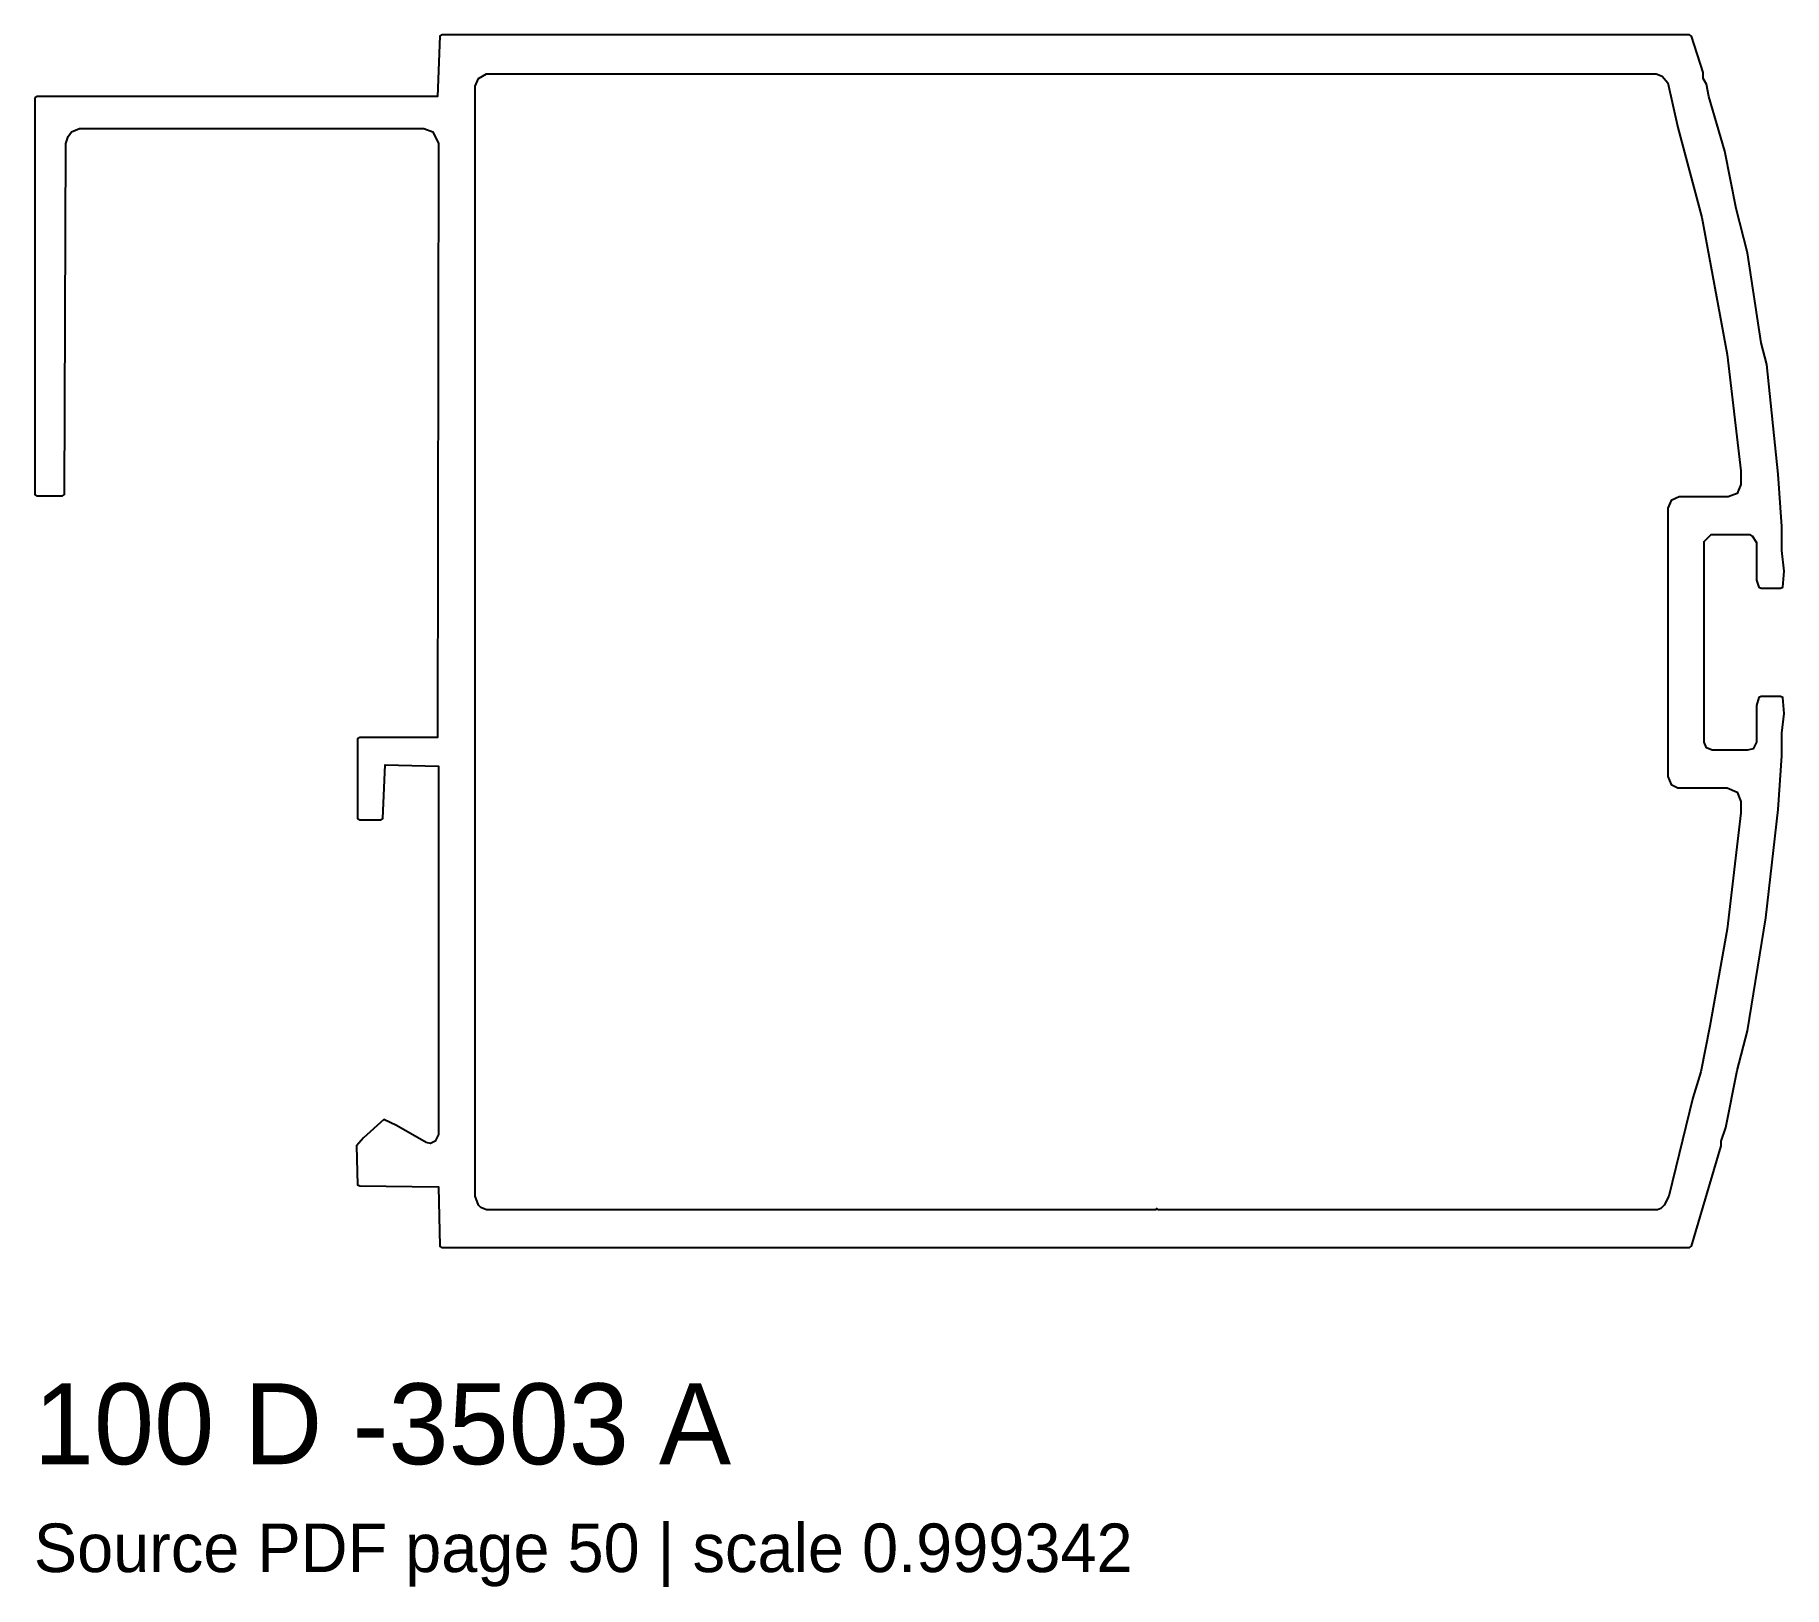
# Model space of a CAD drawing. Header units: millimetres. Extents: x 0 to 64.9, y -12.6 to 45.
import ezdxf

# ---------------------------------------------------------------- set-up
doc = ezdxf.new("R2010")
doc.units = ezdxf.units.MM
doc.layers.add('INFO', color=7, linetype='Continuous')
doc.layers.add('PROFILE', color=7, linetype='Continuous')

msp = doc.modelspace()

# ---------------------------------------------------------------- linework, layer by layer
at = {"layer": 'PROFILE'}
for points in [[(0.042, 42.686), (0.042, 27.964), (0.127, 27.922), (1.058, 27.922), (1.142, 27.964), (1.185, 40.994), (1.269, 41.248), (1.396, 41.417), (1.692, 41.544), (14.468, 41.544), (14.807, 41.417), (15.018, 40.994), (14.976, 18.953), (12.099, 18.953), (12.015, 18.911), (12.015, 15.949), (12.099, 15.907), (12.861, 15.907), (12.945, 15.949), (13.03, 17.938), (15.018, 17.895), (15.018, 4.231), (14.892, 3.977), (14.722, 3.892), (14.553, 3.934), (13.453, 4.569), (12.988, 4.781), (12.226, 4.104), (11.972, 3.807), (12.015, 2.369), (12.099, 2.327), (15.018, 2.284), (15.061, 0.085), (15.145, 0.042), (61.428, 0.042), (61.512, 0.085), (62.612, 3.807), (62.612, 3.977), (62.781, 4.484), (63.204, 6.6), (63.585, 8.08), (64.262, 12.269), (64.727, 16.288), (64.854, 18.276), (64.854, 19.122), (64.939, 19.841), (64.897, 20.434), (64.812, 20.476), (64.093, 20.476), (64.008, 20.434), (63.924, 20.137), (63.924, 18.784), (63.797, 18.53), (63.585, 18.487), (62.274, 18.487), (62.062, 18.572), (61.978, 18.784), (61.978, 26.229), (62.231, 26.483), (63.67, 26.483), (63.754, 26.441), (63.924, 26.187), (63.924, 24.791), (64.008, 24.537), (64.093, 24.495), (64.812, 24.495), (64.897, 24.537), (64.939, 25.129), (64.854, 25.891), (64.854, 26.779), (64.727, 28.725), (64.304, 32.787), (64.093, 33.591), (63.585, 36.933), (63.162, 38.583), (62.739, 40.698), (62.147, 42.729), (62.062, 43.194), (61.935, 43.405), (61.935, 43.617), (61.512, 44.971), (61.428, 45.013), (15.145, 45.013), (15.061, 44.971), (14.976, 42.729), (0.127, 42.729)], [(16.499, 43.405), (16.795, 43.575), (60.201, 43.575), (60.412, 43.49), (60.624, 43.236), (61.004, 41.586), (61.893, 38.244), (62.824, 33.167), (63.331, 28.852), (63.331, 28.345), (63.204, 28.006), (62.866, 27.879), (61.047, 27.879), (60.751, 27.752), (60.624, 27.456), (60.624, 17.514), (60.751, 17.218), (61.004, 17.091), (62.824, 17.091), (63.204, 16.922), (63.331, 16.584), (63.331, 16.161), (62.824, 11.846), (62.189, 8.25), (61.851, 6.557), (61.554, 5.584), (60.666, 1.946), (60.497, 1.608), (60.37, 1.481), (60.243, 1.438), (41.713, 1.438), (41.671, 1.481), (41.629, 1.438), (16.795, 1.438), (16.584, 1.523), (16.499, 1.608), (16.372, 1.946), (16.372, 43.109)]]:
    msp.add_lwpolyline(points, close=True, dxfattribs=at)

# ---------------------------------------------------------------- texts
at = {"layer": 'INFO'}
for s, height, p in [('100 D -3503 A', 3, (0, -8)), ('Source PDF page 50 | scale 0.999342', 1.8, (0, -12))]:
    msp.add_text(s, height=height, dxfattribs=at).set_placement(p)

doc.saveas('drawing.dxf')
